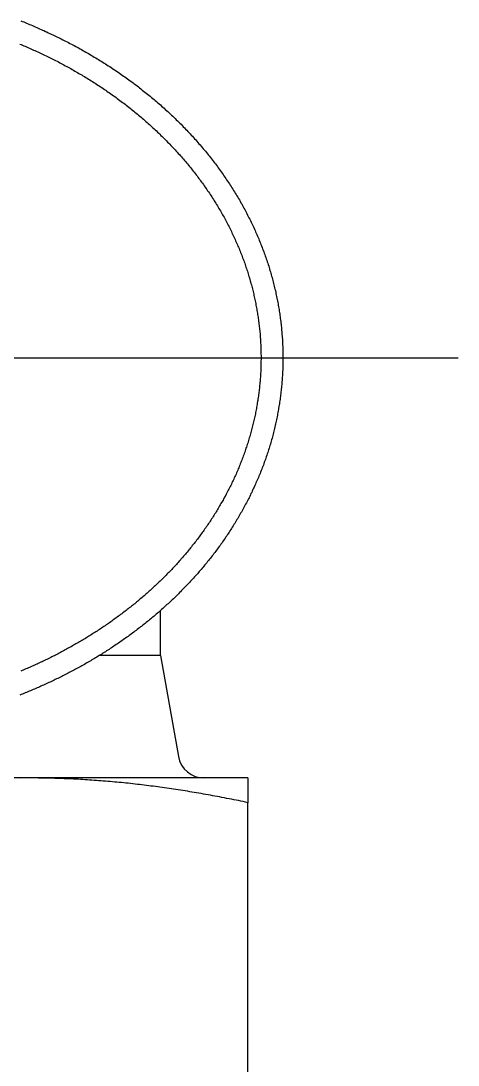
# Model space of a CAD drawing. Extents: x -15.1 to 50.2, y -18.2 to 36.8.
# Drawn here: x 45.24 to 50.23, y 22.22 to 34.15 of the extents above; entities that cross this region are included whole.
import ezdxf

# ---------------------------------------------------------------- set-up
doc = ezdxf.new("R2010")
doc.units = 0
doc.linetypes.add('CENTER', pattern=[50.8, 31.75, -6.35, 6.35, -6.35])
doc.layers.get('0').update_dxf_attribs({"linetype": 'CONTINUOUS'})
doc.layers.add('CENTER', color=1, linetype='CENTER')

msp = doc.modelspace()

# ---------------------------------------------------------------- linework, layer by layer
at = {"color": 7, "linetype": 'CONTINUOUS'}
for p, q in [((46.834, 26.9), (46.834, 27.411)), ((46.834, 26.9), (46.14, 26.9)), ((46.834, 26.9), (47.04, 25.747)), ((45.334, 25.5), (40.334, 25.5)), ((47.834, 25.5), (45.334, 25.5)), ((47.834, 25.5), (47.834, 25.218)), ((47.834, 8.282), (47.834, 25.218))]:
    msp.add_line(p, q, dxfattribs=at)
at = {"color": 7}
for points in [[(45.242, 34.149, 0), (45.258, 34.142, 0), (45.274, 34.136, 0), (45.291, 34.129, 0), (45.307, 34.122, 0), (45.324, 34.115, 0), (45.34, 34.108, 0), (45.357, 34.102, 0), (45.373, 34.095, 0), (45.39, 34.088, 0), (45.406, 34.081, 0), (45.423, 34.073, 0), (45.439, 34.066, 0), (45.456, 34.059, 0), (45.472, 34.051, 0), (45.489, 34.044, 0), (45.505, 34.037, 0), (45.522, 34.029, 0), (45.538, 34.022, 0), (45.555, 34.014, 0), (45.572, 34.006, 0), (45.588, 33.998, 0), (45.605, 33.991, 0), (45.621, 33.983, 0), (45.638, 33.975, 0), (45.654, 33.967, 0), (45.67, 33.959, 0), (45.687, 33.951, 0), (45.703, 33.943, 0), (45.72, 33.934, 0), (45.736, 33.926, 0), (45.753, 33.917, 0), (45.769, 33.909, 0), (45.786, 33.901, 0), (45.802, 33.892, 0), (45.819, 33.883, 0), (45.835, 33.875, 0), (45.852, 33.866, 0), (45.868, 33.857, 0), (45.884, 33.848, 0), (45.901, 33.839, 0), (45.917, 33.83, 0), (45.934, 33.821, 0), (45.95, 33.812, 0), (45.966, 33.803, 0), (45.982, 33.793, 0), (45.999, 33.784, 0), (46.015, 33.775, 0), (46.031, 33.765, 0), (46.047, 33.755, 0), (46.064, 33.746, 0), (46.08, 33.736, 0), (46.096, 33.726, 0), (46.112, 33.717, 0), (46.128, 33.707, 0), (46.144, 33.697, 0), (46.16, 33.687, 0), (46.176, 33.677, 0), (46.192, 33.667, 0), (46.208, 33.657, 0), (46.224, 33.646, 0), (46.24, 33.636, 0), (46.256, 33.626, 0), (46.272, 33.615, 0), (46.288, 33.605, 0), (46.304, 33.594, 0), (46.32, 33.584, 0), (46.335, 33.573, 0), (46.351, 33.562, 0), (46.367, 33.551, 0), (46.383, 33.541, 0), (46.398, 33.53, 0), (46.414, 33.519, 0), (46.429, 33.508, 0), (46.445, 33.497, 0), (46.46, 33.486, 0), (46.476, 33.474, 0), (46.491, 33.463, 0), (46.507, 33.452, 0), (46.522, 33.441, 0), (46.537, 33.429, 0), (46.553, 33.418, 0), (46.568, 33.406, 0), (46.583, 33.394, 0), (46.598, 33.383, 0), (46.613, 33.371, 0), (46.628, 33.359, 0), (46.643, 33.347, 0), (46.658, 33.336, 0), (46.673, 33.324, 0), (46.688, 33.312, 0), (46.703, 33.3, 0), (46.718, 33.287, 0), (46.732, 33.275, 0), (46.747, 33.263, 0), (46.762, 33.251, 0), (46.776, 33.238, 0), (46.791, 33.226, 0), (46.805, 33.214, 0), (46.82, 33.201, 0), (46.834, 33.188, 0), (46.848, 33.176, 0), (46.862, 33.163, 0), (46.877, 33.15, 0), (46.891, 33.138, 0), (46.905, 33.125, 0), (46.919, 33.112, 0), (46.933, 33.099, 0), (46.947, 33.086, 0), (46.961, 33.073, 0), (46.975, 33.06, 0), (46.988, 33.047, 0), (47.002, 33.033, 0), (47.016, 33.02, 0), (47.029, 33.007, 0), (47.043, 32.994, 0), (47.056, 32.98, 0), (47.07, 32.967, 0), (47.083, 32.953, 0), (47.096, 32.94, 0), (47.109, 32.926, 0), (47.123, 32.913, 0), (47.136, 32.899, 0), (47.149, 32.885, 0), (47.162, 32.871, 0), (47.175, 32.858, 0), (47.187, 32.844, 0), (47.2, 32.83, 0), (47.213, 32.816, 0), (47.225, 32.802, 0), (47.238, 32.788, 0), (47.25, 32.774, 0), (47.263, 32.76, 0), (47.275, 32.745, 0), (47.287, 32.731, 0), (47.3, 32.717, 0), (47.312, 32.703, 0), (47.324, 32.688, 0), (47.336, 32.674, 0), (47.348, 32.66, 0), (47.36, 32.645, 0), (47.371, 32.631, 0), (47.383, 32.616, 0), (47.395, 32.602, 0), (47.406, 32.587, 0), (47.418, 32.572, 0), (47.429, 32.558, 0), (47.441, 32.543, 0), (47.452, 32.528, 0), (47.463, 32.514, 0), (47.474, 32.499, 0), (47.485, 32.484, 0), (47.496, 32.469, 0), (47.507, 32.454, 0), (47.518, 32.439, 0), (47.529, 32.424, 0), (47.539, 32.409, 0), (47.55, 32.394, 0), (47.56, 32.379, 0), (47.571, 32.364, 0), (47.581, 32.349, 0), (47.591, 32.334, 0), (47.602, 32.319, 0), (47.612, 32.304, 0), (47.622, 32.288, 0), (47.632, 32.273, 0), (47.641, 32.258, 0), (47.651, 32.243, 0), (47.661, 32.227, 0), (47.671, 32.212, 0), (47.68, 32.197, 0), (47.69, 32.181, 0), (47.699, 32.166, 0), (47.708, 32.15, 0), (47.718, 32.135, 0), (47.727, 32.119, 0), (47.736, 32.103, 0), (47.745, 32.088, 0), (47.754, 32.072, 0), (47.763, 32.057, 0), (47.771, 32.041, 0), (47.78, 32.025, 0), (47.788, 32.01, 0), (47.797, 31.994, 0), (47.805, 31.978, 0), (47.814, 31.962, 0), (47.822, 31.947, 0), (47.83, 31.931, 0), (47.838, 31.915, 0), (47.846, 31.899, 0), (47.854, 31.883, 0), (47.862, 31.867, 0), (47.87, 31.851, 0), (47.878, 31.835, 0), (47.885, 31.819, 0), (47.893, 31.803, 0), (47.9, 31.787, 0), (47.908, 31.771, 0), (47.915, 31.755, 0), (47.922, 31.739, 0), (47.929, 31.723, 0), (47.936, 31.707, 0), (47.943, 31.691, 0), (47.95, 31.675, 0), (47.957, 31.659, 0), (47.964, 31.642, 0), (47.97, 31.626, 0), (47.977, 31.61, 0), (47.983, 31.594, 0), (47.99, 31.578, 0), (47.996, 31.561, 0), (48.002, 31.545, 0), (48.008, 31.529, 0), (48.015, 31.512, 0), (48.021, 31.496, 0), (48.026, 31.48, 0), (48.032, 31.463, 0), (48.038, 31.447, 0), (48.044, 31.43, 0), (48.049, 31.414, 0), (48.055, 31.398, 0), (48.06, 31.381, 0), (48.066, 31.365, 0), (48.071, 31.348, 0), (48.076, 31.332, 0), (48.081, 31.315, 0), (48.086, 31.299, 0), (48.091, 31.282, 0), (48.096, 31.266, 0), (48.1, 31.249, 0), (48.105, 31.233, 0), (48.11, 31.216, 0), (48.114, 31.2, 0), (48.119, 31.183, 0), (48.123, 31.166, 0), (48.127, 31.15, 0), (48.131, 31.133, 0), (48.135, 31.117, 0), (48.139, 31.1, 0), (48.143, 31.083, 0), (48.147, 31.067, 0), (48.151, 31.05, 0), (48.154, 31.034, 0), (48.158, 31.017, 0), (48.162, 31, 0), (48.165, 30.983, 0), (48.168, 30.967, 0), (48.172, 30.95, 0), (48.175, 30.933, 0), (48.178, 30.917, 0), (48.181, 30.9, 0), (48.184, 30.883, 0), (48.187, 30.867, 0), (48.189, 30.85, 0), (48.192, 30.833, 0), (48.195, 30.816, 0), (48.197, 30.8, 0), (48.2, 30.783, 0), (48.202, 30.766, 0), (48.204, 30.749, 0), (48.206, 30.733, 0), (48.208, 30.716, 0), (48.21, 30.699, 0), (48.212, 30.682, 0), (48.214, 30.666, 0), (48.216, 30.649, 0), (48.218, 30.632, 0), (48.219, 30.615, 0), (48.221, 30.598, 0), (48.222, 30.581, 0), (48.223, 30.565, 0), (48.225, 30.548, 0), (48.226, 30.531, 0), (48.227, 30.514, 0), (48.228, 30.497, 0), (48.229, 30.481, 0), (48.23, 30.464, 0), (48.23, 30.447, 0), (48.231, 30.43, 0), (48.232, 30.413, 0), (48.232, 30.397, 0), (48.233, 30.38, 0), (48.233, 30.363, 0), (48.233, 30.346, 0), (48.234, 30.329, 0), (48.234, 30.313, 0), (48.234, 30.296, 0), (48.234, 30.279, 0), (48.233, 30.262, 0), (48.233, 30.245, 0), (48.233, 30.229, 0), (48.233, 30.212, 0), (48.232, 30.195, 0), (48.231, 30.178, 0), (48.231, 30.161, 0), (48.23, 30.145, 0), (48.229, 30.128, 0), (48.228, 30.111, 0), (48.227, 30.094, 0), (48.226, 30.077, 0), (48.225, 30.061, 0), (48.224, 30.044, 0), (48.223, 30.027, 0), (48.221, 30.01, 0), (48.22, 29.993, 0), (48.218, 29.977, 0), (48.217, 29.96, 0), (48.215, 29.943, 0), (48.213, 29.926, 0), (48.211, 29.91, 0), (48.209, 29.893, 0), (48.207, 29.876, 0), (48.205, 29.859, 0), (48.203, 29.843, 0), (48.201, 29.826, 0), (48.198, 29.809, 0), (48.196, 29.793, 0), (48.193, 29.776, 0), (48.191, 29.759, 0), (48.188, 29.743, 0), (48.185, 29.726, 0), (48.182, 29.709, 0), (48.179, 29.693, 0), (48.176, 29.676, 0), (48.173, 29.66, 0), (48.17, 29.643, 0), (48.167, 29.627, 0), (48.164, 29.61, 0), (48.16, 29.593, 0), (48.157, 29.577, 0), (48.153, 29.56, 0), (48.15, 29.544, 0), (48.146, 29.527, 0), (48.142, 29.511, 0), (48.138, 29.494, 0), (48.134, 29.478, 0), (48.13, 29.462, 0), (48.126, 29.445, 0), (48.122, 29.429, 0), (48.117, 29.413, 0), (48.113, 29.396, 0), (48.109, 29.38, 0), (48.104, 29.364, 0), (48.099, 29.347, 0), (48.095, 29.331, 0), (48.09, 29.315, 0), (48.085, 29.299, 0), (48.08, 29.282, 0), (48.075, 29.266, 0), (48.07, 29.25, 0), (48.065, 29.234, 0), (48.06, 29.218, 0), (48.055, 29.202, 0), (48.049, 29.186, 0), (48.044, 29.17, 0), (48.038, 29.154, 0), (48.033, 29.138, 0), (48.027, 29.122, 0), (48.021, 29.106, 0), (48.015, 29.09, 0), (48.01, 29.074, 0), (48.004, 29.058, 0), (47.998, 29.043, 0), (47.991, 29.027, 0), (47.985, 29.011, 0), (47.979, 28.995, 0), (47.973, 28.98, 0), (47.966, 28.964, 0), (47.96, 28.948, 0), (47.953, 28.933, 0), (47.947, 28.917, 0), (47.94, 28.901, 0), (47.933, 28.886, 0), (47.926, 28.87, 0), (47.919, 28.855, 0), (47.913, 28.84, 0), (47.906, 28.824, 0), (47.898, 28.809, 0), (47.891, 28.794, 0), (47.884, 28.778, 0), (47.877, 28.763, 0), (47.869, 28.748, 0), (47.862, 28.733, 0), (47.855, 28.717, 0), (47.847, 28.702, 0), (47.839, 28.687, 0), (47.832, 28.672, 0), (47.824, 28.657, 0), (47.816, 28.642, 0), (47.808, 28.627, 0), (47.8, 28.612, 0), (47.792, 28.598, 0), (47.784, 28.583, 0), (47.776, 28.568, 0), (47.768, 28.553, 0), (47.76, 28.538, 0), (47.751, 28.524, 0), (47.743, 28.509, 0), (47.735, 28.494, 0), (47.726, 28.48, 0), (47.718, 28.465, 0), (47.709, 28.451, 0), (47.7, 28.437, 0), (47.692, 28.422, 0), (47.683, 28.408, 0), (47.674, 28.394, 0), (47.665, 28.379, 0), (47.656, 28.365, 0), (47.647, 28.351, 0), (47.638, 28.337, 0), (47.629, 28.323, 0), (47.62, 28.309, 0), (47.611, 28.295, 0), (47.601, 28.281, 0), (47.592, 28.267, 0), (47.583, 28.253, 0), (47.573, 28.239, 0), (47.564, 28.226, 0), (47.554, 28.212, 0), (47.545, 28.198, 0), (47.535, 28.184, 0), (47.525, 28.171, 0), (47.516, 28.157, 0), (47.506, 28.144, 0), (47.496, 28.131, 0), (47.486, 28.117, 0), (47.476, 28.104, 0), (47.466, 28.09, 0), (47.456, 28.077, 0), (47.446, 28.064, 0), (47.436, 28.051, 0), (47.426, 28.038, 0), (47.416, 28.024, 0), (47.405, 28.011, 0), (47.395, 27.998, 0), (47.385, 27.985, 0), (47.374, 27.972, 0), (47.364, 27.959, 0), (47.353, 27.947, 0), (47.343, 27.934, 0), (47.332, 27.921, 0), (47.322, 27.908, 0), (47.311, 27.896, 0), (47.3, 27.883, 0), (47.289, 27.871, 0), (47.278, 27.858, 0), (47.268, 27.846, 0), (47.257, 27.833, 0), (47.246, 27.821, 0), (47.235, 27.808, 0), (47.224, 27.796, 0), (47.213, 27.784, 0), (47.202, 27.771, 0), (47.19, 27.759, 0), (47.179, 27.747, 0), (47.168, 27.735, 0), (47.157, 27.723, 0), (47.145, 27.711, 0), (47.134, 27.699, 0), (47.123, 27.687, 0), (47.111, 27.675, 0), (47.099, 27.663, 0), (47.088, 27.652, 0), (47.076, 27.64, 0), (47.065, 27.628, 0), (47.053, 27.617, 0), (47.041, 27.605, 0), (47.03, 27.593, 0), (47.018, 27.582, 0), (47.006, 27.57, 0), (46.994, 27.559, 0), (46.983, 27.548, 0), (46.971, 27.536, 0), (46.959, 27.525, 0), (46.947, 27.514, 0), (46.935, 27.502, 0), (46.922, 27.491, 0), (46.91, 27.48, 0), (46.898, 27.469, 0), (46.886, 27.458, 0), (46.874, 27.447, 0), (46.862, 27.436, 0), (46.849, 27.425, 0), (46.837, 27.414, 0), (46.825, 27.403, 0), (46.812, 27.392, 0), (46.8, 27.382, 0), (46.787, 27.371, 0), (46.775, 27.36, 0), (46.762, 27.35, 0), (46.75, 27.339, 0), (46.737, 27.329, 0), (46.724, 27.318, 0), (46.712, 27.308, 0), (46.699, 27.297, 0), (46.686, 27.287, 0), (46.673, 27.277, 0), (46.661, 27.266, 0), (46.648, 27.256, 0), (46.635, 27.246, 0), (46.622, 27.236, 0), (46.609, 27.226, 0), (46.596, 27.215, 0), (46.583, 27.206, 0), (46.57, 27.195, 0), (46.557, 27.186, 0), (46.544, 27.176, 0), (46.531, 27.166, 0), (46.518, 27.156, 0), (46.504, 27.146, 0), (46.491, 27.137, 0), (46.478, 27.127, 0), (46.465, 27.117, 0), (46.451, 27.108, 0), (46.438, 27.098, 0), (46.425, 27.088, 0), (46.411, 27.079, 0), (46.398, 27.07, 0), (46.384, 27.06, 0), (46.371, 27.051, 0), (46.357, 27.041, 0), (46.344, 27.032, 0), (46.33, 27.023, 0), (46.316, 27.014, 0), (46.303, 27.005, 0), (46.289, 26.996, 0), (46.276, 26.987, 0), (46.262, 26.978, 0), (46.248, 26.969, 0), (46.234, 26.96, 0), (46.22, 26.951, 0), (46.207, 26.942, 0), (46.193, 26.933, 0), (46.179, 26.924, 0), (46.165, 26.916, 0), (46.151, 26.907, 0), (46.137, 26.898, 0), (46.123, 26.89, 0), (46.109, 26.881, 0), (46.095, 26.873, 0), (46.081, 26.864, 0), (46.067, 26.856, 0), (46.053, 26.848, 0), (46.039, 26.839, 0), (46.025, 26.831, 0), (46.01, 26.823, 0), (45.996, 26.815, 0), (45.982, 26.806, 0), (45.968, 26.798, 0), (45.953, 26.79, 0), (45.939, 26.782, 0), (45.925, 26.774, 0), (45.91, 26.766, 0), (45.896, 26.758, 0), (45.882, 26.75, 0), (45.867, 26.743, 0), (45.853, 26.735, 0), (45.839, 26.727, 0), (45.824, 26.72, 0), (45.81, 26.712, 0), (45.795, 26.704, 0), (45.781, 26.697, 0), (45.766, 26.689, 0), (45.752, 26.682, 0), (45.737, 26.674, 0), (45.722, 26.667, 0), (45.708, 26.66, 0), (45.693, 26.652, 0), (45.678, 26.645, 0), (45.664, 26.638, 0), (45.649, 26.631, 0), (45.634, 26.624, 0), (45.62, 26.616, 0), (45.605, 26.609, 0), (45.59, 26.602, 0), (45.575, 26.596, 0), (45.561, 26.589, 0), (45.546, 26.582, 0), (45.531, 26.575, 0), (45.516, 26.568, 0), (45.501, 26.561, 0), (45.486, 26.555, 0), (45.471, 26.548, 0), (45.457, 26.541, 0), (45.442, 26.535, 0), (45.427, 26.528, 0), (45.412, 26.522, 0), (45.397, 26.515, 0), (45.382, 26.509, 0), (45.367, 26.502, 0), (45.352, 26.496, 0), (45.337, 26.49, 0), (45.322, 26.484, 0), (45.307, 26.477, 0), (45.291, 26.471, 0), (45.276, 26.465, 0), (45.261, 26.459, 0), (45.246, 26.453, 0), (45.231, 26.447, 0)], [(45.228, 33.884, 0), (45.244, 33.878, 0), (45.26, 33.871, 0), (45.276, 33.864, 0), (45.291, 33.858, 0), (45.307, 33.851, 0), (45.323, 33.844, 0), (45.339, 33.837, 0), (45.355, 33.83, 0), (45.371, 33.823, 0), (45.386, 33.816, 0), (45.402, 33.809, 0), (45.418, 33.802, 0), (45.434, 33.795, 0), (45.45, 33.787, 0), (45.465, 33.78, 0), (45.481, 33.773, 0), (45.497, 33.765, 0), (45.513, 33.757, 0), (45.529, 33.75, 0), (45.544, 33.742, 0), (45.56, 33.734, 0), (45.576, 33.727, 0), (45.592, 33.719, 0), (45.608, 33.711, 0), (45.623, 33.703, 0), (45.639, 33.695, 0), (45.655, 33.687, 0), (45.67, 33.679, 0), (45.686, 33.67, 0), (45.702, 33.662, 0), (45.718, 33.654, 0), (45.733, 33.645, 0), (45.749, 33.637, 0), (45.765, 33.629, 0), (45.78, 33.62, 0), (45.796, 33.611, 0), (45.812, 33.603, 0), (45.827, 33.594, 0), (45.843, 33.585, 0), (45.858, 33.576, 0), (45.874, 33.567, 0), (45.889, 33.558, 0), (45.905, 33.549, 0), (45.92, 33.54, 0), (45.936, 33.531, 0), (45.951, 33.522, 0), (45.967, 33.512, 0), (45.982, 33.503, 0), (45.998, 33.494, 0), (46.013, 33.484, 0), (46.028, 33.475, 0), (46.044, 33.465, 0), (46.059, 33.456, 0), (46.074, 33.446, 0), (46.089, 33.436, 0), (46.105, 33.426, 0), (46.12, 33.416, 0), (46.135, 33.406, 0), (46.15, 33.396, 0), (46.165, 33.386, 0), (46.18, 33.376, 0), (46.195, 33.366, 0), (46.21, 33.356, 0), (46.225, 33.346, 0), (46.24, 33.335, 0), (46.255, 33.325, 0), (46.27, 33.315, 0), (46.284, 33.304, 0), (46.299, 33.294, 0), (46.314, 33.283, 0), (46.329, 33.272, 0), (46.343, 33.262, 0), (46.358, 33.251, 0), (46.373, 33.24, 0), (46.387, 33.229, 0), (46.402, 33.218, 0), (46.416, 33.207, 0), (46.431, 33.196, 0), (46.445, 33.185, 0), (46.459, 33.174, 0), (46.474, 33.163, 0), (46.488, 33.151, 0), (46.502, 33.14, 0), (46.516, 33.129, 0), (46.53, 33.117, 0), (46.544, 33.106, 0), (46.559, 33.094, 0), (46.572, 33.083, 0), (46.586, 33.071, 0), (46.6, 33.06, 0), (46.614, 33.048, 0), (46.628, 33.036, 0), (46.642, 33.024, 0), (46.655, 33.013, 0), (46.669, 33.001, 0), (46.683, 32.989, 0), (46.696, 32.977, 0), (46.71, 32.965, 0), (46.723, 32.952, 0), (46.736, 32.94, 0), (46.75, 32.928, 0), (46.763, 32.916, 0), (46.776, 32.904, 0), (46.789, 32.891, 0), (46.802, 32.879, 0), (46.815, 32.866, 0), (46.828, 32.854, 0), (46.841, 32.841, 0), (46.854, 32.829, 0), (46.867, 32.816, 0), (46.88, 32.803, 0), (46.892, 32.791, 0), (46.905, 32.778, 0), (46.917, 32.765, 0), (46.93, 32.752, 0), (46.942, 32.739, 0), (46.955, 32.726, 0), (46.967, 32.713, 0), (46.979, 32.7, 0), (46.991, 32.687, 0), (47.003, 32.674, 0), (47.016, 32.661, 0), (47.028, 32.648, 0), (47.039, 32.635, 0), (47.051, 32.621, 0), (47.063, 32.608, 0), (47.075, 32.595, 0), (47.086, 32.581, 0), (47.098, 32.568, 0), (47.109, 32.555, 0), (47.121, 32.541, 0), (47.132, 32.528, 0), (47.144, 32.514, 0), (47.155, 32.501, 0), (47.166, 32.487, 0), (47.177, 32.473, 0), (47.188, 32.46, 0), (47.199, 32.446, 0), (47.21, 32.432, 0), (47.221, 32.419, 0), (47.231, 32.405, 0), (47.242, 32.391, 0), (47.253, 32.377, 0), (47.263, 32.363, 0), (47.274, 32.349, 0), (47.284, 32.335, 0), (47.294, 32.321, 0), (47.305, 32.307, 0), (47.315, 32.293, 0), (47.325, 32.279, 0), (47.335, 32.265, 0), (47.345, 32.251, 0), (47.355, 32.237, 0), (47.365, 32.223, 0), (47.374, 32.209, 0), (47.384, 32.194, 0), (47.394, 32.18, 0), (47.403, 32.166, 0), (47.413, 32.151, 0), (47.422, 32.137, 0), (47.431, 32.123, 0), (47.44, 32.108, 0), (47.449, 32.094, 0), (47.458, 32.08, 0), (47.467, 32.065, 0), (47.476, 32.051, 0), (47.485, 32.036, 0), (47.494, 32.022, 0), (47.502, 32.007, 0), (47.511, 31.993, 0), (47.52, 31.978, 0), (47.528, 31.963, 0), (47.536, 31.949, 0), (47.544, 31.934, 0), (47.553, 31.92, 0), (47.561, 31.905, 0), (47.569, 31.89, 0), (47.577, 31.875, 0), (47.585, 31.861, 0), (47.593, 31.846, 0), (47.6, 31.831, 0), (47.608, 31.816, 0), (47.615, 31.802, 0), (47.623, 31.787, 0), (47.63, 31.772, 0), (47.638, 31.757, 0), (47.645, 31.742, 0), (47.652, 31.727, 0), (47.659, 31.712, 0), (47.666, 31.697, 0), (47.673, 31.682, 0), (47.68, 31.667, 0), (47.687, 31.652, 0), (47.694, 31.637, 0), (47.7, 31.622, 0), (47.707, 31.607, 0), (47.714, 31.592, 0), (47.72, 31.577, 0), (47.726, 31.562, 0), (47.733, 31.547, 0), (47.739, 31.532, 0), (47.745, 31.517, 0), (47.751, 31.502, 0), (47.757, 31.486, 0), (47.763, 31.471, 0), (47.769, 31.456, 0), (47.774, 31.441, 0), (47.78, 31.426, 0), (47.786, 31.41, 0), (47.791, 31.395, 0), (47.797, 31.38, 0), (47.802, 31.365, 0), (47.807, 31.349, 0), (47.812, 31.334, 0), (47.818, 31.319, 0), (47.822, 31.304, 0), (47.828, 31.288, 0), (47.832, 31.273, 0), (47.837, 31.258, 0), (47.842, 31.242, 0), (47.846, 31.227, 0), (47.851, 31.212, 0), (47.856, 31.196, 0), (47.86, 31.181, 0), (47.864, 31.166, 0), (47.869, 31.15, 0), (47.873, 31.135, 0), (47.877, 31.119, 0), (47.881, 31.104, 0), (47.885, 31.088, 0), (47.889, 31.073, 0), (47.892, 31.058, 0), (47.896, 31.042, 0), (47.9, 31.027, 0), (47.903, 31.011, 0), (47.907, 30.996, 0), (47.91, 30.98, 0), (47.914, 30.965, 0), (47.917, 30.949, 0), (47.92, 30.934, 0), (47.923, 30.919, 0), (47.926, 30.903, 0), (47.929, 30.887, 0), (47.932, 30.872, 0), (47.935, 30.857, 0), (47.937, 30.841, 0), (47.94, 30.825, 0), (47.943, 30.81, 0), (47.945, 30.794, 0), (47.947, 30.779, 0), (47.95, 30.763, 0), (47.952, 30.748, 0), (47.954, 30.732, 0), (47.956, 30.717, 0), (47.958, 30.701, 0), (47.96, 30.686, 0), (47.962, 30.67, 0), (47.964, 30.654, 0), (47.966, 30.639, 0), (47.967, 30.623, 0), (47.969, 30.608, 0), (47.97, 30.592, 0), (47.972, 30.577, 0), (47.973, 30.561, 0), (47.974, 30.545, 0), (47.975, 30.53, 0), (47.977, 30.514, 0), (47.977, 30.499, 0), (47.978, 30.483, 0), (47.979, 30.468, 0), (47.98, 30.452, 0), (47.981, 30.436, 0), (47.981, 30.421, 0), (47.982, 30.405, 0), (47.982, 30.39, 0), (47.983, 30.374, 0), (47.983, 30.358, 0), (47.983, 30.343, 0), (47.984, 30.327, 0), (47.984, 30.312, 0), (47.984, 30.296, 0), (47.984, 30.28, 0), (47.983, 30.265, 0), (47.983, 30.249, 0), (47.983, 30.234, 0), (47.983, 30.218, 0), (47.982, 30.203, 0), (47.982, 30.187, 0), (47.981, 30.171, 0), (47.98, 30.156, 0), (47.98, 30.14, 0), (47.979, 30.125, 0), (47.978, 30.109, 0), (47.977, 30.093, 0), (47.976, 30.078, 0), (47.975, 30.062, 0), (47.974, 30.047, 0), (47.972, 30.031, 0), (47.971, 30.016, 0), (47.969, 30, 0), (47.968, 29.985, 0), (47.966, 29.969, 0), (47.965, 29.954, 0), (47.963, 29.938, 0), (47.961, 29.922, 0), (47.959, 29.907, 0), (47.957, 29.892, 0), (47.955, 29.876, 0), (47.953, 29.86, 0), (47.951, 29.845, 0), (47.949, 29.829, 0), (47.946, 29.814, 0), (47.944, 29.799, 0), (47.941, 29.783, 0), (47.939, 29.768, 0), (47.936, 29.752, 0), (47.933, 29.737, 0), (47.931, 29.721, 0), (47.928, 29.706, 0), (47.925, 29.691, 0), (47.922, 29.675, 0), (47.919, 29.66, 0), (47.916, 29.645, 0), (47.912, 29.629, 0), (47.909, 29.614, 0), (47.906, 29.599, 0), (47.902, 29.583, 0), (47.899, 29.568, 0), (47.895, 29.553, 0), (47.891, 29.538, 0), (47.888, 29.522, 0), (47.884, 29.507, 0), (47.88, 29.492, 0), (47.876, 29.477, 0), (47.872, 29.461, 0), (47.868, 29.446, 0), (47.863, 29.431, 0), (47.859, 29.416, 0), (47.855, 29.401, 0), (47.85, 29.386, 0), (47.846, 29.371, 0), (47.841, 29.355, 0), (47.837, 29.34, 0), (47.832, 29.326, 0), (47.827, 29.311, 0), (47.822, 29.296, 0), (47.817, 29.28, 0), (47.812, 29.266, 0), (47.807, 29.251, 0), (47.802, 29.236, 0), (47.797, 29.221, 0), (47.792, 29.206, 0), (47.786, 29.191, 0), (47.781, 29.176, 0), (47.775, 29.162, 0), (47.77, 29.147, 0), (47.764, 29.132, 0), (47.758, 29.117, 0), (47.753, 29.103, 0), (47.747, 29.088, 0), (47.741, 29.073, 0), (47.735, 29.059, 0), (47.729, 29.044, 0), (47.723, 29.03, 0), (47.717, 29.015, 0), (47.71, 29, 0), (47.704, 28.986, 0), (47.698, 28.972, 0), (47.691, 28.957, 0), (47.685, 28.943, 0), (47.678, 28.928, 0), (47.672, 28.914, 0), (47.665, 28.9, 0), (47.658, 28.886, 0), (47.651, 28.871, 0), (47.645, 28.857, 0), (47.638, 28.843, 0), (47.631, 28.829, 0), (47.624, 28.814, 0), (47.617, 28.8, 0), (47.609, 28.786, 0), (47.602, 28.772, 0), (47.595, 28.758, 0), (47.587, 28.744, 0), (47.58, 28.73, 0), (47.572, 28.716, 0), (47.565, 28.703, 0), (47.557, 28.689, 0), (47.55, 28.675, 0), (47.542, 28.661, 0), (47.534, 28.648, 0), (47.526, 28.634, 0), (47.518, 28.62, 0), (47.511, 28.607, 0), (47.502, 28.593, 0), (47.494, 28.579, 0), (47.486, 28.566, 0), (47.478, 28.552, 0), (47.47, 28.539, 0), (47.462, 28.526, 0), (47.453, 28.512, 0), (47.445, 28.499, 0), (47.436, 28.486, 0), (47.428, 28.472, 0), (47.419, 28.459, 0), (47.411, 28.446, 0), (47.402, 28.433, 0), (47.394, 28.42, 0), (47.385, 28.407, 0), (47.376, 28.394, 0), (47.367, 28.381, 0), (47.358, 28.368, 0), (47.349, 28.355, 0), (47.34, 28.342, 0), (47.331, 28.329, 0), (47.322, 28.316, 0), (47.313, 28.304, 0), (47.304, 28.291, 0), (47.294, 28.278, 0), (47.285, 28.266, 0), (47.276, 28.253, 0), (47.266, 28.241, 0), (47.257, 28.228, 0), (47.248, 28.216, 0), (47.238, 28.203, 0), (47.228, 28.191, 0), (47.219, 28.178, 0), (47.209, 28.166, 0), (47.199, 28.154, 0), (47.19, 28.142, 0), (47.18, 28.13, 0), (47.17, 28.117, 0), (47.16, 28.105, 0), (47.15, 28.093, 0), (47.14, 28.081, 0), (47.13, 28.069, 0), (47.12, 28.057, 0), (47.11, 28.045, 0), (47.1, 28.034, 0), (47.09, 28.022, 0), (47.079, 28.01, 0), (47.069, 27.998, 0), (47.059, 27.986, 0), (47.048, 27.975, 0), (47.038, 27.963, 0), (47.027, 27.952, 0), (47.017, 27.94, 0), (47.006, 27.929, 0), (46.996, 27.917, 0), (46.985, 27.906, 0), (46.974, 27.894, 0), (46.964, 27.883, 0), (46.953, 27.872, 0), (46.942, 27.86, 0), (46.931, 27.849, 0), (46.92, 27.838, 0), (46.91, 27.827, 0), (46.899, 27.816, 0), (46.888, 27.805, 0), (46.877, 27.794, 0), (46.866, 27.783, 0), (46.855, 27.772, 0), (46.843, 27.761, 0), (46.832, 27.75, 0), (46.821, 27.739, 0), (46.81, 27.728, 0), (46.798, 27.718, 0), (46.787, 27.707, 0), (46.776, 27.696, 0), (46.764, 27.686, 0), (46.753, 27.675, 0), (46.741, 27.664, 0), (46.73, 27.654, 0), (46.718, 27.643, 0), (46.707, 27.633, 0), (46.695, 27.622, 0), (46.684, 27.612, 0), (46.672, 27.602, 0), (46.66, 27.592, 0), (46.648, 27.581, 0), (46.636, 27.571, 0), (46.625, 27.561, 0), (46.613, 27.551, 0), (46.601, 27.541, 0), (46.589, 27.531, 0), (46.577, 27.521, 0), (46.565, 27.511, 0), (46.553, 27.501, 0), (46.541, 27.491, 0), (46.529, 27.481, 0), (46.517, 27.471, 0), (46.505, 27.462, 0), (46.492, 27.452, 0), (46.48, 27.442, 0), (46.468, 27.432, 0), (46.456, 27.423, 0), (46.443, 27.413, 0), (46.431, 27.404, 0), (46.418, 27.394, 0), (46.406, 27.385, 0), (46.394, 27.375, 0), (46.381, 27.366, 0), (46.368, 27.357, 0), (46.356, 27.347, 0), (46.343, 27.338, 0), (46.331, 27.329, 0), (46.318, 27.32, 0), (46.305, 27.311, 0), (46.293, 27.302, 0), (46.28, 27.292, 0), (46.267, 27.283, 0), (46.254, 27.274, 0), (46.242, 27.265, 0), (46.229, 27.257, 0), (46.216, 27.248, 0), (46.203, 27.239, 0), (46.19, 27.23, 0), (46.177, 27.221, 0), (46.164, 27.213, 0), (46.151, 27.204, 0), (46.138, 27.195, 0), (46.125, 27.187, 0), (46.112, 27.178, 0), (46.099, 27.17, 0), (46.086, 27.161, 0), (46.072, 27.153, 0), (46.059, 27.145, 0), (46.046, 27.136, 0), (46.033, 27.128, 0), (46.019, 27.119, 0), (46.006, 27.111, 0), (45.993, 27.103, 0), (45.979, 27.095, 0), (45.966, 27.087, 0), (45.953, 27.079, 0), (45.939, 27.071, 0), (45.926, 27.063, 0), (45.912, 27.055, 0), (45.899, 27.047, 0), (45.885, 27.039, 0), (45.871, 27.031, 0), (45.858, 27.023, 0), (45.844, 27.016, 0), (45.831, 27.008, 0), (45.817, 27, 0), (45.803, 26.993, 0), (45.79, 26.985, 0), (45.776, 26.978, 0), (45.762, 26.97, 0), (45.748, 26.963, 0), (45.735, 26.955, 0), (45.721, 26.948, 0), (45.707, 26.941, 0), (45.693, 26.933, 0), (45.679, 26.926, 0), (45.666, 26.919, 0), (45.652, 26.912, 0), (45.638, 26.904, 0), (45.624, 26.897, 0), (45.61, 26.89, 0), (45.596, 26.883, 0), (45.582, 26.876, 0), (45.568, 26.869, 0), (45.554, 26.862, 0), (45.54, 26.855, 0), (45.526, 26.849, 0), (45.512, 26.842, 0), (45.498, 26.835, 0), (45.483, 26.828, 0), (45.469, 26.822, 0), (45.455, 26.815, 0), (45.441, 26.809, 0), (45.427, 26.802, 0), (45.413, 26.796, 0), (45.398, 26.789, 0), (45.384, 26.783, 0), (45.37, 26.776, 0), (45.355, 26.77, 0), (45.341, 26.764, 0), (45.327, 26.757, 0), (45.312, 26.751, 0), (45.298, 26.745, 0), (45.284, 26.739, 0), (45.269, 26.733, 0), (45.255, 26.727, 0), (45.241, 26.721, 0)], [(45.334, 25.5, 0), (45.306, 25.5, 0), (45.279, 25.5, 0), (45.252, 25.5, 0), (45.225, 25.499, 0)], [(47.834, 25.218, 0), (47.807, 25.224, 0), (47.779, 25.23, 0), (47.752, 25.235, 0), (47.725, 25.241, 0), (47.699, 25.246, 0), (47.672, 25.252, 0), (47.645, 25.257, 0), (47.618, 25.262, 0), (47.591, 25.267, 0), (47.565, 25.273, 0), (47.538, 25.278, 0), (47.511, 25.283, 0), (47.485, 25.288, 0), (47.458, 25.293, 0), (47.432, 25.298, 0), (47.405, 25.302, 0), (47.379, 25.307, 0), (47.353, 25.312, 0), (47.326, 25.317, 0), (47.3, 25.321, 0), (47.274, 25.326, 0), (47.247, 25.33, 0), (47.221, 25.335, 0), (47.195, 25.339, 0), (47.169, 25.343, 0), (47.143, 25.348, 0), (47.117, 25.352, 0), (47.09, 25.356, 0), (47.064, 25.36, 0), (47.038, 25.364, 0), (47.012, 25.368, 0), (46.986, 25.372, 0), (46.96, 25.376, 0), (46.934, 25.38, 0), (46.908, 25.383, 0), (46.882, 25.387, 0), (46.856, 25.391, 0), (46.83, 25.394, 0), (46.804, 25.398, 0), (46.779, 25.401, 0), (46.753, 25.405, 0), (46.727, 25.408, 0), (46.701, 25.411, 0), (46.675, 25.415, 0), (46.649, 25.418, 0), (46.623, 25.421, 0), (46.597, 25.424, 0), (46.572, 25.427, 0), (46.546, 25.43, 0), (46.52, 25.433, 0), (46.494, 25.436, 0), (46.468, 25.439, 0), (46.442, 25.441, 0), (46.416, 25.444, 0), (46.391, 25.447, 0), (46.365, 25.449, 0), (46.339, 25.452, 0), (46.313, 25.454, 0), (46.287, 25.456, 0), (46.261, 25.459, 0), (46.235, 25.461, 0), (46.209, 25.463, 0), (46.183, 25.465, 0), (46.157, 25.467, 0), (46.131, 25.469, 0), (46.105, 25.471, 0), (46.079, 25.473, 0), (46.053, 25.475, 0), (46.027, 25.477, 0), (46.001, 25.479, 0), (45.974, 25.48, 0), (45.948, 25.482, 0), (45.922, 25.483, 0), (45.896, 25.485, 0), (45.869, 25.486, 0), (45.843, 25.488, 0), (45.817, 25.489, 0), (45.79, 25.49, 0), (45.764, 25.491, 0), (45.737, 25.492, 0), (45.711, 25.493, 0), (45.684, 25.494, 0), (45.657, 25.495, 0), (45.631, 25.496, 0), (45.604, 25.497, 0), (45.577, 25.497, 0), (45.55, 25.498, 0), (45.524, 25.498, 0), (45.497, 25.499, 0), (45.47, 25.499, 0), (45.443, 25.499, 0), (45.415, 25.5, 0), (45.388, 25.5, 0), (45.361, 25.5, 0), (45.334, 25.5, 0)]]:
    msp.add_polyline3d(points, dxfattribs=at)
at = {"color": 7, "linetype": 'CONTINUOUS'}
msp.add_arc((47.335, 25.8), 0.3, 190.1247, 270, dxfattribs=at)
at = {"layer": 'CENTER', "color": 1, "linetype": 'CENTER'}
msp.add_line((35.434, 30.3), (50.234, 30.3), dxfattribs=at)

doc.saveas('drawing.dxf')
